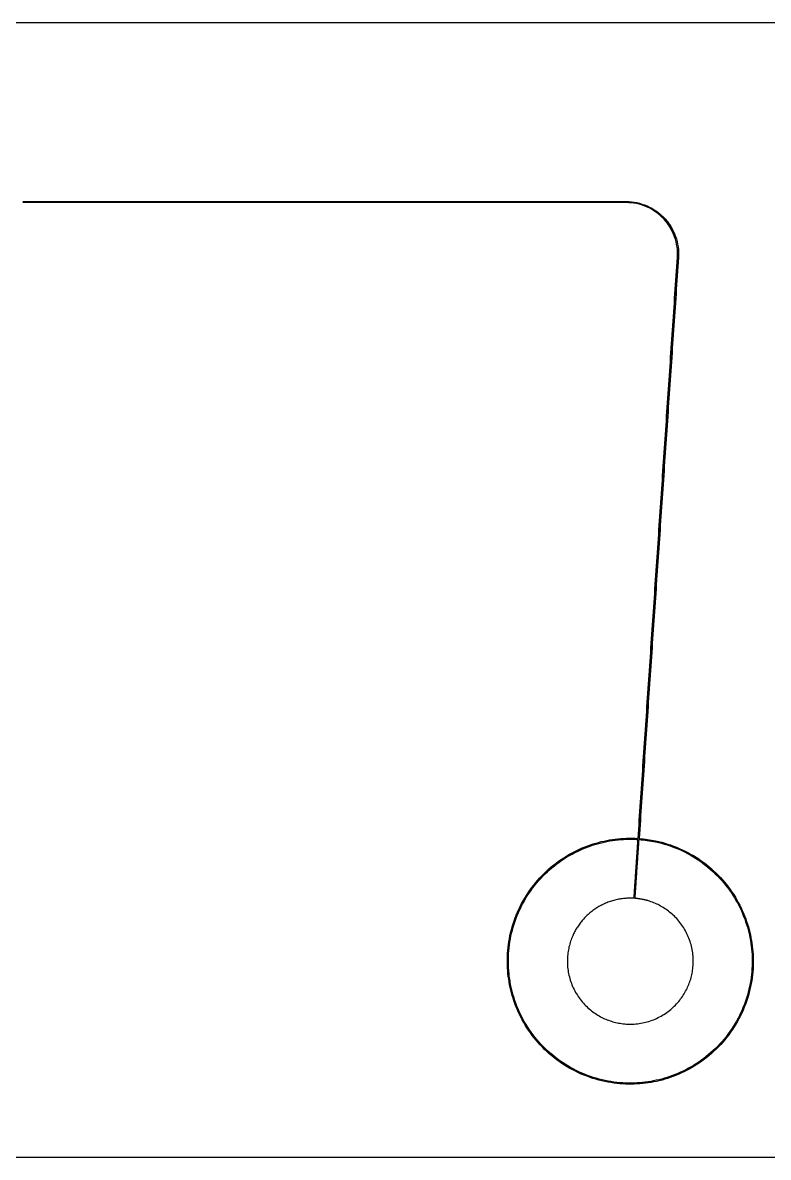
# Model space of a CAD drawing. Header units: inches. Extents: x -37.5 to -4.1, y 28.4 to 33.4.
# Drawn here: x -26.592 to -23.764, y 29.113 to 33.416 of the extents above; entities that cross this region are included whole.
import ezdxf

# ---------------------------------------------------------------- set-up
doc = ezdxf.new("R2010")
doc.units = ezdxf.units.IN
doc.header["$MEASUREMENT"] = 0
doc.layers.add('cut clear acryl', color=1, linetype='Continuous', true_color=0xfb0007)
doc.layers.add('etch clear acryl', color=18, linetype='Continuous', true_color=0x000000)

msp = doc.modelspace()

# ---------------------------------------------------------------- linework, layer by layer
at = {"layer": 'cut clear acryl'}
for points in [[(-21.0804, 33.4161), (-27.8223, 33.4161), (-34.5642, 33.4161)], [(-28.5893, 29.1135), (-25.5504, 29.1135), (-22.5114, 29.1135)]]:
    msp.add_open_spline(points, degree=2, dxfattribs=at)
at = {"layer": 'etch clear acryl'}
for points in [[(-26.5918, 32.7378), (-25.4473, 32.7378), (-24.3027, 32.7378)], [(-24.3027, 32.7338), (-25.4473, 32.7338), (-26.5918, 32.7338)], [(-24.2575, 30.3227), (-24.1829, 31.4242), (-24.1083, 32.5258)], [(-24.1083, 32.5258), (-24.1829, 31.4242), (-24.2575, 30.3227)], [(-24.2575, 30.3227), (-24.1829, 31.4242), (-24.1083, 32.5258)], [(-24.1043, 32.5255), (-24.179, 31.424), (-24.2536, 30.3224)], [(-24.2577, 30.3187), (-24.2653, 30.2072), (-24.2729, 30.0956)], [(-24.2729, 30.0956), (-24.2653, 30.2072), (-24.2577, 30.3187)], [(-24.2577, 30.3187), (-24.2653, 30.2072), (-24.2729, 30.0956)], [(-24.2689, 30.0953), (-24.2614, 30.2069), (-24.2538, 30.3185)]]:
    msp.add_open_spline(points, degree=2, dxfattribs=at)
for points, knots in [([(-24.3027, 32.7378), (-24.2893, 32.7378), (-24.2621, 32.735), (-24.223, 32.7226), (-24.1872, 32.7025), (-24.1565, 32.6757), (-24.1318, 32.6432), (-24.1141, 32.6061), (-24.1044, 32.5662), (-24.1034, 32.5389), (-24.1043, 32.5255)], [500.341389, 500.341389, 500.341389, 500.341389, 501.354548, 502.38941, 503.424272, 504.437432, 505.450592, 506.485454, 507.520316, 508.533475, 508.533475, 508.533475, 508.533475]), ([(-24.1083, 32.5258), (-24.1074, 32.5389), (-24.1078, 32.5522), (-24.1096, 32.5652), (-24.1114, 32.5785), (-24.1146, 32.5917), (-24.1191, 32.6043), (-24.1236, 32.617), (-24.1294, 32.6292), (-24.1365, 32.6407), (-24.1433, 32.6519), (-24.1513, 32.6624), (-24.1603, 32.672), (-24.1693, 32.6816), (-24.1793, 32.6903), (-24.19, 32.698), (-24.201, 32.7057), (-24.2128, 32.7124), (-24.2251, 32.7177), (-24.2374, 32.7231), (-24.2503, 32.7272), (-24.2635, 32.7299), (-24.2764, 32.7325), (-24.2895, 32.7338), (-24.3027, 32.7338)], [807.331544, 807.331544, 807.331544, 807.331544, 808.336288, 808.336288, 808.336288, 809.362631, 809.362631, 809.362631, 810.388975, 810.388975, 810.388975, 811.393712, 811.393712, 811.393712, 812.398452, 812.398452, 812.398452, 813.424796, 813.424796, 813.424796, 814.45114, 814.45114, 814.45114, 815.455881, 815.455881, 815.455881, 815.455881]), ([(-23.8273, 29.9358), (-23.8249, 29.9218), (-23.8232, 29.9077), (-23.8221, 29.8935), (-23.821, 29.8793), (-23.8205, 29.8651), (-23.8207, 29.8509), (-23.8211, 29.8207), (-23.8244, 29.7906), (-23.8307, 29.7611), (-23.8371, 29.7304), (-23.8467, 29.7003), (-23.8592, 29.6715), (-23.872, 29.642), (-23.8878, 29.6139), (-23.9064, 29.5878), (-23.9249, 29.5616), (-23.9462, 29.5373), (-23.9697, 29.5155), (-23.9927, 29.4941), (-24.0179, 29.4751), (-24.0447, 29.4587), (-24.0705, 29.4431), (-24.0978, 29.4299), (-24.1261, 29.4195), (-24.1528, 29.4097), (-24.1804, 29.4023), (-24.2084, 29.3975), (-24.2364, 29.3927), (-24.2649, 29.3905), (-24.2934, 29.3909), (-24.3235, 29.3913), (-24.3536, 29.3946), (-24.3831, 29.4008), (-24.4139, 29.4073), (-24.444, 29.4169), (-24.4728, 29.4294), (-24.5022, 29.4422), (-24.5303, 29.458), (-24.5565, 29.4766), (-24.5827, 29.4951), (-24.6069, 29.5163), (-24.6288, 29.5398), (-24.6502, 29.5629), (-24.6692, 29.588), (-24.6855, 29.6149), (-24.7012, 29.6407), (-24.7143, 29.6679), (-24.7248, 29.6963), (-24.7346, 29.7229), (-24.7419, 29.7505), (-24.7467, 29.7786), (-24.7515, 29.8066), (-24.7538, 29.8351), (-24.7534, 29.8635), (-24.753, 29.8937), (-24.7496, 29.9238), (-24.7434, 29.9533), (-24.7369, 29.9841), (-24.7273, 30.0141), (-24.7148, 30.043), (-24.7021, 30.0724), (-24.6862, 30.1005), (-24.6677, 30.1267), (-24.6492, 30.1529), (-24.6279, 30.1771), (-24.6044, 30.199), (-24.5814, 30.2203), (-24.5562, 30.2394), (-24.5294, 30.2557), (-24.5036, 30.2714), (-24.4763, 30.2845), (-24.448, 30.2949), (-24.4213, 30.3048), (-24.3937, 30.3121), (-24.3657, 30.3169), (-24.3376, 30.3217), (-24.3091, 30.3239), (-24.2807, 30.3236), (-24.273, 30.3235), (-24.2652, 30.3232), (-24.2575, 30.3227)], [580.394924, 580.394924, 580.394924, 580.394924, 581.479066, 581.479066, 581.479066, 582.563307, 582.563307, 582.563307, 584.864747, 584.864747, 584.864747, 587.262567, 587.262567, 587.262567, 589.711548, 589.711548, 589.711548, 592.160618, 592.160618, 592.160618, 594.558372, 594.558372, 594.558372, 596.859924, 596.859924, 596.859924, 599.030543, 599.030543, 599.030543, 601.201125, 601.201125, 601.201125, 603.502629, 603.502629, 603.502629, 605.900451, 605.900451, 605.900451, 608.349431, 608.349431, 608.349431, 610.798502, 610.798502, 610.798502, 613.196255, 613.196255, 613.196255, 615.497807, 615.497807, 615.497807, 617.668425, 617.668425, 617.668425, 619.839007, 619.839007, 619.839007, 622.140511, 622.140511, 622.140511, 624.538333, 624.538333, 624.538333, 626.987314, 626.987314, 626.987314, 629.436385, 629.436385, 629.436385, 631.834138, 631.834138, 631.834138, 634.135689, 634.135689, 634.135689, 636.306307, 636.306307, 636.306307, 638.47689, 638.47689, 638.47689, 639.06813, 639.06813, 639.06813, 639.06813]), ([(-23.8312, 29.9352), (-23.8288, 29.9213), (-23.8271, 29.9073), (-23.826, 29.8932), (-23.8249, 29.8792), (-23.8244, 29.865), (-23.8246, 29.8509), (-23.825, 29.821), (-23.8283, 29.7912), (-23.8345, 29.7619), (-23.8409, 29.7314), (-23.8504, 29.7016), (-23.8628, 29.673), (-23.8755, 29.6439), (-23.8912, 29.616), (-23.9096, 29.59), (-23.928, 29.5641), (-23.949, 29.54), (-23.9723, 29.5184), (-23.9952, 29.4972), (-24.0201, 29.4783), (-24.0468, 29.4621), (-24.0723, 29.4466), (-24.0994, 29.4335), (-24.1274, 29.4232), (-24.1539, 29.4135), (-24.1813, 29.4061), (-24.2091, 29.4014), (-24.2369, 29.3966), (-24.2651, 29.3944), (-24.2933, 29.3948), (-24.3232, 29.3952), (-24.3531, 29.3985), (-24.3823, 29.4047), (-24.4128, 29.4111), (-24.4426, 29.4206), (-24.4712, 29.433), (-24.5004, 29.4457), (-24.5283, 29.4614), (-24.5542, 29.4798), (-24.5802, 29.4981), (-24.6042, 29.5192), (-24.6259, 29.5425), (-24.6471, 29.5654), (-24.666, 29.5903), (-24.6822, 29.6169), (-24.6977, 29.6425), (-24.7107, 29.6695), (-24.7211, 29.6976), (-24.7308, 29.7241), (-24.7381, 29.7514), (-24.7429, 29.7793), (-24.7476, 29.8071), (-24.7498, 29.8353), (-24.7494, 29.8635), (-24.749, 29.8934), (-24.7457, 29.9232), (-24.7396, 29.9525), (-24.7331, 29.983), (-24.7236, 30.0128), (-24.7112, 30.0414), (-24.6986, 30.0706), (-24.6829, 30.0984), (-24.6645, 30.1244), (-24.6461, 30.1504), (-24.625, 30.1744), (-24.6017, 30.1961), (-24.5789, 30.2173), (-24.5539, 30.2362), (-24.5273, 30.2523), (-24.5018, 30.2679), (-24.4747, 30.2809), (-24.4466, 30.2912), (-24.4202, 30.301), (-24.3928, 30.3083), (-24.365, 30.313), (-24.3372, 30.3178), (-24.309, 30.32), (-24.2808, 30.3196), (-24.2731, 30.3195), (-24.2654, 30.3192), (-24.2577, 30.3187)], [-93.671649, -93.671649, -93.671649, -93.671649, -92.592409, -92.592409, -92.592409, -91.513169, -91.513169, -91.513169, -89.225001, -89.225001, -89.225001, -86.841388, -86.841388, -86.841388, -84.407012, -84.407012, -84.407012, -81.972637, -81.972637, -81.972637, -79.589023, -79.589023, -79.589023, -77.300856, -77.300856, -77.300856, -75.142376, -75.142376, -75.142376, -72.983896, -72.983896, -72.983896, -70.695728, -70.695728, -70.695728, -68.312115, -68.312115, -68.312115, -65.877739, -65.877739, -65.877739, -63.443364, -63.443364, -63.443364, -61.05975, -61.05975, -61.05975, -58.771583, -58.771583, -58.771583, -56.613103, -56.613103, -56.613103, -54.454623, -54.454623, -54.454623, -52.166455, -52.166455, -52.166455, -49.782842, -49.782842, -49.782842, -47.348466, -47.348466, -47.348466, -44.914091, -44.914091, -44.914091, -42.530477, -42.530477, -42.530477, -40.24231, -40.24231, -40.24231, -38.08383, -38.08383, -38.08383, -35.92535, -35.92535, -35.92535, -35.33796, -35.33796, -35.33796, -35.33796]), ([(-24.2538, 30.3185), (-24.233, 30.317), (-24.1813, 30.3097), (-24.101, 30.2841), (-24.0179, 30.2374), (-23.9463, 30.1746), (-23.89, 30.1001), (-23.8572, 30.0321), (-23.8396, 29.9767), (-23.8336, 29.9491), (-23.8312, 29.9352)], [-109.354627, -109.354627, -109.354627, -109.354627, -107.754274, -105.370661, -102.936285, -100.50191, -98.118296, -95.830129, -94.750889, -93.671649, -93.671649, -93.671649, -93.671649]), ([(-24.2536, 30.3224), (-24.2325, 30.3209), (-24.2116, 30.3179), (-24.1909, 30.3136), (-24.1602, 30.3071), (-24.1301, 30.2975), (-24.1013, 30.285), (-24.0719, 30.2722), (-24.0438, 30.2564), (-24.0176, 30.2379), (-23.9914, 30.2193), (-23.9671, 30.1981), (-23.9453, 30.1746), (-23.9239, 30.1516), (-23.9049, 30.1264), (-23.8885, 30.0995), (-23.8729, 30.0738), (-23.8597, 30.0465), (-23.8493, 30.0182), (-23.8444, 30.0048), (-23.8401, 29.9913), (-23.8364, 29.9775), (-23.8328, 29.9638), (-23.8297, 29.9499), (-23.8273, 29.9358)], [564.621285, 564.621285, 564.621285, 564.621285, 566.231392, 566.231392, 566.231392, 568.629214, 568.629214, 568.629214, 571.078195, 571.078195, 571.078195, 573.527266, 573.527266, 573.527266, 575.925018, 575.925018, 575.925018, 578.226503, 578.226503, 578.226503, 579.310709, 579.310709, 579.310709, 580.394924, 580.394924, 580.394924, 580.394924])]:
    msp.add_open_spline(points, degree=3, knots=knots, dxfattribs=at)
msp.add_rational_spline([(-24.2729, 30.0956), (-24.4492, 30.1061), (-24.5108, 29.9405), (-24.5941, 29.7167), (-24.3703, 29.6334), (-24.1465, 29.5501), (-24.0632, 29.7739), (-23.98, 29.9977), (-24.2038, 30.081), (-24.2353, 30.0928), (-24.2689, 30.0953)], [0.906583360408, 0.765428142926, 1, 0.707106781187, 1, 0.707106781187, 1, 0.707106781187, 1, 0.944780812396, 0.910382582628], degree=2, knots=[-29.656951, -29.656951, -29.656951, -27.987819, -27.987819, -25.903692, -25.903692, -23.819566, -23.819566, -21.735439, -21.735439, -21.342519, -21.342519, -21.342519], dxfattribs=at)

doc.saveas('drawing.dxf')
